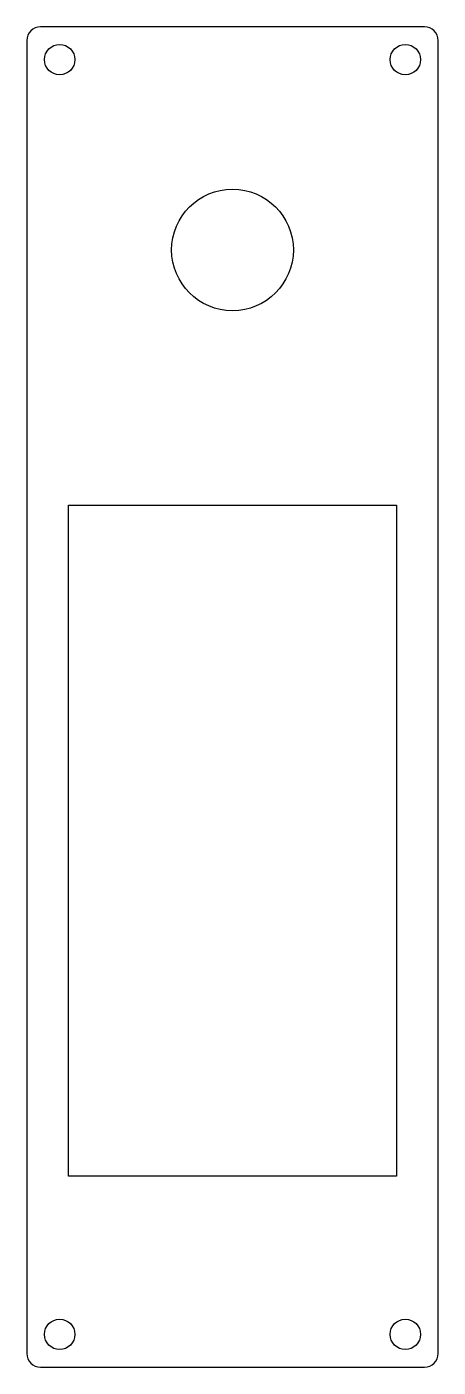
# Model space of a CAD drawing. Header units: millimetres. Extents: x 0 to 29.8, y 0 to 97.
import ezdxf

# ---------------------------------------------------------------- set-up
doc = ezdxf.new("R2010")
doc.units = ezdxf.units.MM
doc.layers.get('0').update_dxf_attribs({"lineweight": 25, "true_color": 0xffffff})

msp = doc.modelspace()

# ---------------------------------------------------------------- linework, layer by layer
for p, q in [((28.75, 97), (1, 97)), ((0, 96), (0, 1)), ((29.75, 1), (29.75, 96)), ((3.025, 62.375), (26.725, 62.375)), ((3.025, 13.825), (3.025, 62.375)), ((26.725, 62.375), (26.725, 13.825)), ((26.725, 13.825), (3.025, 13.825)), ((1, 0), (28.75, 0))]:
    msp.add_line(p, q)
for centre, radius in [((2.375, 94.625), 1.1), ((27.375, 94.625), 1.1), ((14.875, 80.85), 4.4), ((2.375, 2.375), 1.1), ((27.375, 2.375), 1.1)]:
    msp.add_circle(centre, radius)
for centre, start, end in [((1, 96), 90, 180), ((28.75, 96), 0, 90), ((1, 1), 180, 270), ((28.75, 1), 270, 0)]:
    msp.add_arc(centre, 1, start, end)

doc.saveas('drawing.dxf')
